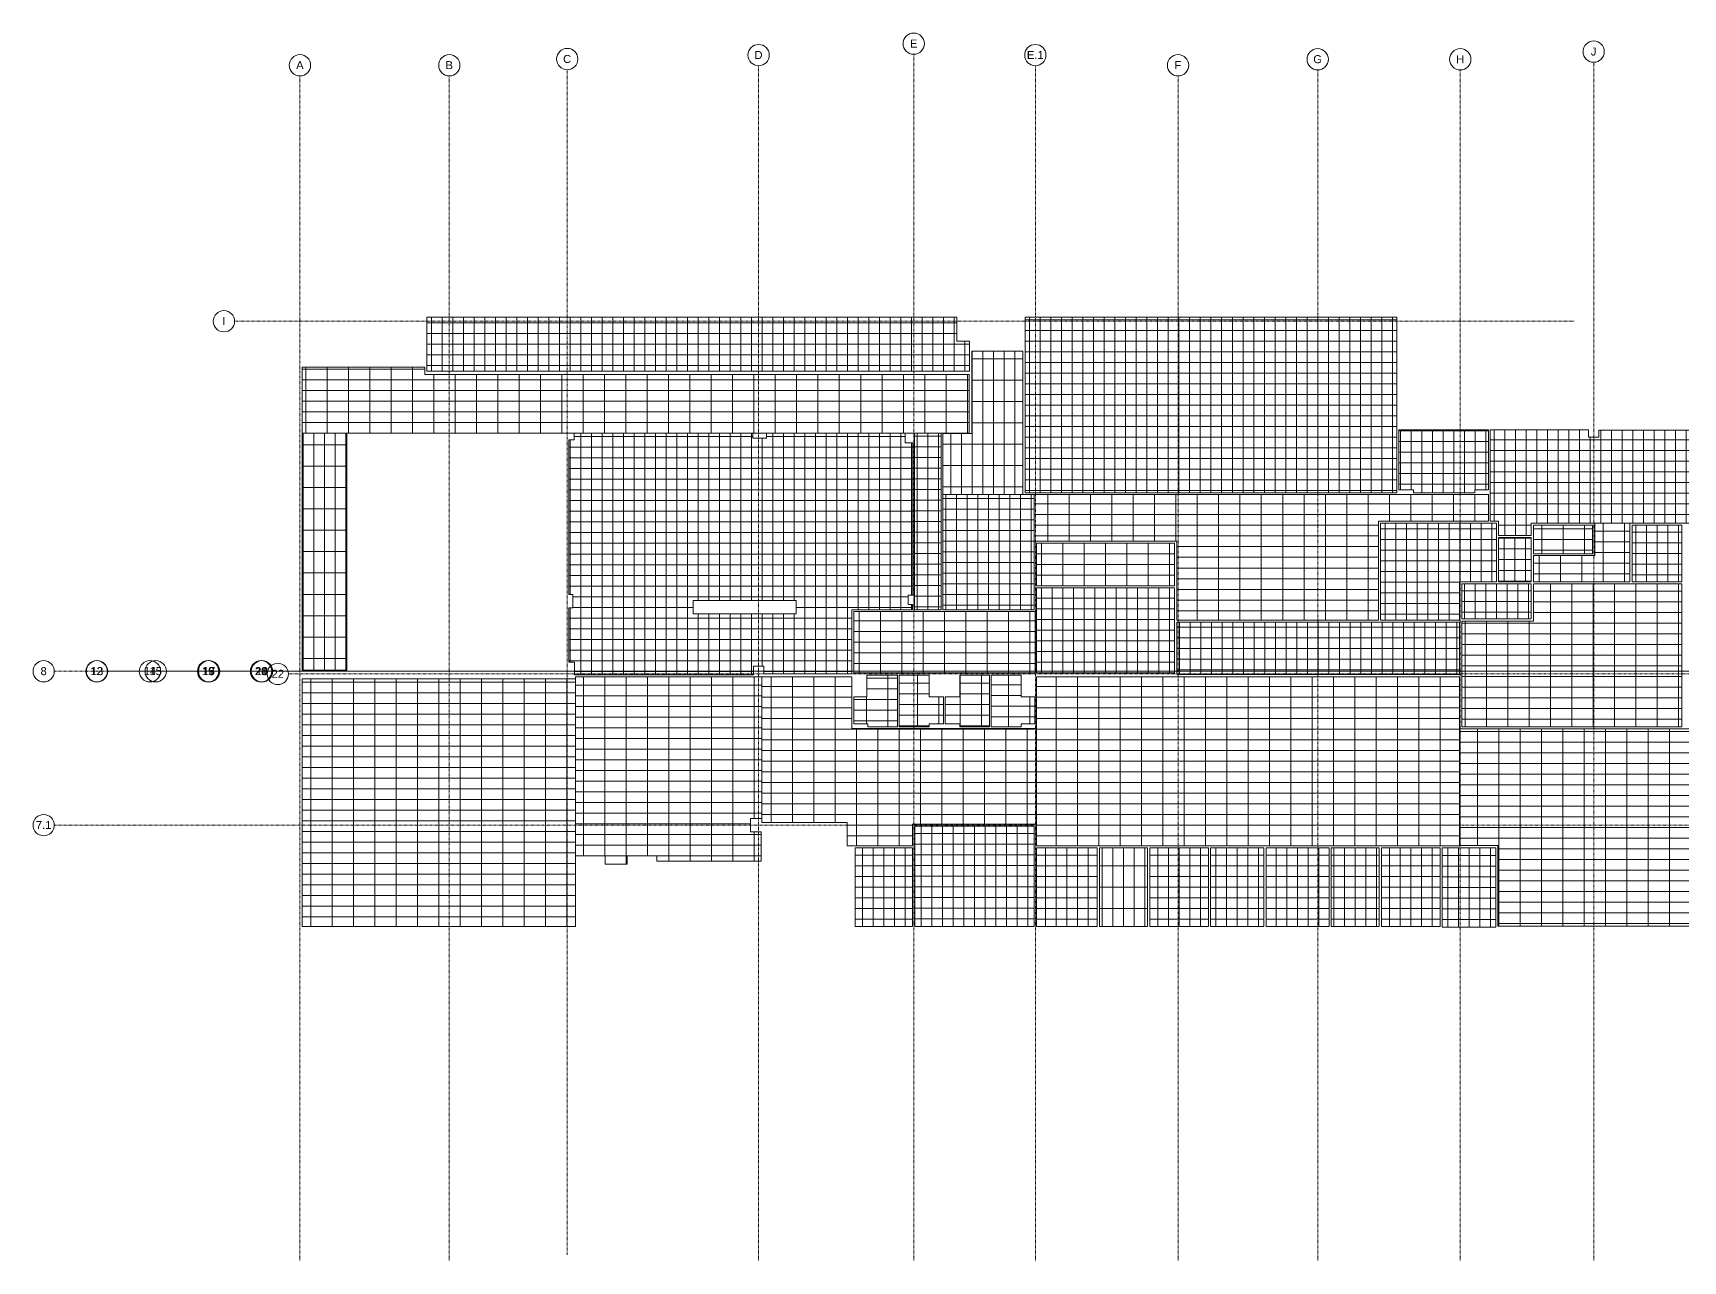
# Model space of a CAD drawing. Header units: feet. Extents: x -387 to 235, y -301 to 79.
# Drawn here: x -387.3 to -78, y -151.6 to 78.5 of the extents above; entities that cross this region are included whole.
import ezdxf

# ---------------------------------------------------------------- set-up
doc = ezdxf.new("R2010")
doc.units = ezdxf.units.FT
doc.header["$MEASUREMENT"] = 0
doc.linetypes.add('Grid Line 1_2_', pattern=[0.072917, 0.041667, -0.010417, 0.010417, -0.010417])
for name, color, linetype, lineweight in [('A-CLNG', 13, 'Continuous', 13), ('A-CLNG-PATT', 13, 'Continuous', 13), ('S-GRID', 1, 'Continuous', 9), ('S-GRID-IDEN', 1, 'Continuous', 9)]:
    doc.layers.add(name, color=color, linetype=linetype, lineweight=lineweight)
doc.styles.add('Arial', font='arial.ttf', dxfattribs={"height": 1.5})

# ---------------------------------------------------------------- blocks, each defined once
blk = doc.blocks.new('Grid - Grid Head - Circle-50561-LEVEL 01')
at = {"layer": 'S-GRID-IDEN'}
blk.add_circle((0, 0), 0.0208, dxfattribs=at)

msp = doc.modelspace()

# ---------------------------------------------------------------- hatches: boundary and pattern name
at = {"layer": 'A-CLNG-PATT'}
h = msp.add_hatch(dxfattribs=at)
h.set_pattern_fill('FP_5', color=256, style=0, pattern_type=2)
h.set_pattern_definition([(180, (-262.601, 20.174), (2e-16, 2), []), (90, (-262.601, 20.174), (2, -1e-16), [])])
h.paths.add_polyline_path([(-247.38, 15.12), (-211.74, 15.12), (-211.74, 20.75), (-214.09, 20.75), (-214.09, 25.23), (-313.46, 25.23), (-313.46, 15.12)], flags=0)
h = msp.add_hatch(dxfattribs=at)
h.set_pattern_fill('FP_14', color=256, style=0, pattern_type=2)
h.set_pattern_definition([(0, (-166.475, 8.779), (0, -2), []), (270, (-166.475, 8.779), (-2, -1e-16), [])])
h.paths.add_polyline_path([(-201.32, -7.67), (-131.63, -7.67), (-131.63, 25.23), (-201.32, 25.23), (-201.32, -6.86)], flags=0)
h = msp.add_hatch(dxfattribs=at)
h.set_pattern_fill('FP_17', color=256, style=0, pattern_type=2)
h.set_pattern_definition([(90, (-209.22, 5.443), (2, -1e-16), []), (0, (-209.22, 5.443), (0, -4), [])])
h.paths.add_polyline_path([(-201.72, -8), (-201.72, 18.89), (-211.32, 18.89), (-211.32, 3.45), (-216.72, 3.45), (-216.72, -8), (-204.62, -8)], flags=0)
h = msp.add_hatch(dxfattribs=at)
h.set_pattern_fill('FP_1', color=256, style=0, pattern_type=2)
h.set_pattern_definition([(0, (-104.145, -138.496), (0, -2), []), (270, (-104.145, -138.496), (-4, -2e-16), [])])
h.paths.add_polyline_path([(-247.38, 3.53), (-211.82, 3.53), (-211.82, 14.53), (-313.87, 14.53), (-313.87, 15.9), (-336.82, 15.9), (-336.82, 3.53), (-249.81, 3.53)], flags=0)
h = msp.add_hatch(dxfattribs=at)
h.set_pattern_fill('FP_3', color=256, style=0, pattern_type=2)
h.set_pattern_definition([(270, (-332.636, -18.7), (-2, -1e-16), []), (180, (-332.636, -18.7), (-5e-16, 4), [])])
h.paths.add_polyline_path([(-328.46, -40.93), (-328.46, 3.53), (-336.82, 3.53), (-336.82, -40.93)], flags=0)
h = msp.add_hatch(dxfattribs=at)
h.set_pattern_fill('FP_8', color=256, style=0, pattern_type=2)
h.set_pattern_definition([(0, (-254.617, -19.14), (0, -2), []), (270, (-254.617, -19.14), (-2, -1e-16), [])])
h.paths.add_polyline_path([(-252.26, -41.81), (-252.26, -40.13), (-250.28, -40.13), (-250.28, -41.62), (-233.78, -41.62), (-233.78, -29.62), (-222.45, -29.62), (-222.45, -28.62), (-223.22, -28.62), (-223.22, -26.83), (-222.39, -26.83), (-222.39, 1.67), (-223.81, 1.67), (-223.81, 3.53), (-249.81, 3.53), (-249.81, 2.6), (-252.36, 2.6), (-252.36, 3.53), (-285.86, 3.53), (-285.86, 2.28), (-286.85, 2.28), (-286.85, -26.72), (-286.09, -26.72), (-286.09, -29.22), (-286.85, -29.22), (-286.85, -39.39), (-285.76, -39.39), (-285.76, -41.81)], flags=0)
h.paths.add_polyline_path([(-263.55, -30.35), (-263.55, -27.88), (-244.22, -27.88), (-244.22, -30.35), (-247.38, -30.35)], flags=0)
h = msp.add_hatch(dxfattribs=at)
h.set_pattern_fill('FP_2', color=256, style=0, pattern_type=2)
h.set_pattern_definition([(270, (-219.554, -13.03), (-2, -1e-16), []), (180, (-219.554, -13.03), (-2e-16, 2), [])])
h.paths.add_polyline_path([(-222.05, -29.59), (-217.05, -29.59), (-217.05, 3.53), (-222.05, 3.53), (-222.05, -6.86)], flags=0)
h = msp.add_hatch(dxfattribs=at)
h.set_pattern_fill('FP_30', color=256, style=0, pattern_type=2)
h.set_pattern_definition([(0, (-112.952, -28.028), (0, -2), []), (270, (-112.952, -28.028), (-2, -1e-16), [])])
h.paths.add_polyline_path([(-106.44, -31.31), (-106.44, -24.74), (-119.46, -24.74), (-119.46, -31.31)], flags=0)
h.paths.add_polyline_path([(-117.04, -7.67), (-117.04, -7.11), (-114.46, -7.11), (-114.46, 4.16), (-131.27, 4.16), (-131.27, -7.11), (-128.54, -7.11), (-128.54, -7.67)], flags=0)
h = msp.add_hatch(dxfattribs=at)
h.set_pattern_fill('FP_34', color=256, style=0, pattern_type=2)
h.set_pattern_definition([(0, (-91.417, -5.752), (0, -2), []), (270, (-91.417, -5.752), (-2, -1e-16), [])])
h.paths.add_polyline_path([(-106.44, -15.66), (-106.44, -13.35), (-68.71, -13.35), (-68.71, -6.85), (-75.71, -6.85), (-75.71, 4.07), (-93.79, 4.07), (-93.79, 2.74), (-95.68, 2.74), (-95.68, 4.16), (-114.12, 4.16), (-114.12, -13), (-112.55, -13), (-112.55, -15.66)], flags=0)
h = msp.add_hatch(dxfattribs=at)
h.set_pattern_fill('FP_15', color=256, style=0, pattern_type=2)
h.set_pattern_definition([(90, (-208.166, -18.742), (2, -1e-16), []), (0, (-208.166, -18.742), (0, -2), [])])
h.paths.add_polyline_path([(-204.62, -29.59), (-199.61, -29.59), (-199.61, -8), (-216.72, -8), (-216.72, -29.59)], flags=0)
h = msp.add_hatch(dxfattribs=at)
h.set_pattern_fill('FP_16', color=256, style=0, pattern_type=2)
h.set_pattern_definition([(0, (-157.04, -19.764), (0, -2), []), (270, (-157.04, -19.764), (-4, -2e-16), [])])
h.paths.add_polyline_path([(-135.05, -31.51), (-135.05, -13.01), (-114.47, -13.01), (-114.47, -8.01), (-199.61, -8.01), (-199.61, -16.71), (-172.9, -16.71), (-172.9, -31.51), (-161.87, -31.51)], flags=0)
h = msp.add_hatch(dxfattribs=at)
h.set_pattern_fill('FP_28', color=256, style=0, pattern_type=2)
h.set_pattern_definition([(0, (-123.838, -22.425), (0, -2), []), (270, (-123.838, -22.425), (-2, -1e-16), [])])
h.paths.add_polyline_path([(-119.87, -31.51), (-119.87, -24.34), (-112.96, -24.34), (-112.96, -13.34), (-134.72, -13.34), (-134.72, -31.51)], flags=0)
h = msp.add_hatch(dxfattribs=at)
h.set_pattern_fill('FP_32', color=256, style=0, pattern_type=2)
h.set_pattern_definition([(0, (-100.482, -16.415), (0, -2), []), (270, (-100.482, -16.415), (-4, -2e-16), [])])
h.paths.add_polyline_path([(-94.93, -19.08), (-94.93, -13.75), (-106.04, -13.75), (-106.04, -19.08)], flags=0)
h = msp.add_hatch(dxfattribs=at)
h.set_pattern_fill('FP_35', color=256, style=0, pattern_type=2)
h.set_pattern_definition([(0, (-96.938, -18.846), (0, -2), []), (270, (-96.938, -18.846), (-4, -2e-16), [])])
h.paths.add_polyline_path([(-87.94, -24.35), (-87.94, -13.35), (-94.52, -13.35), (-94.52, -19.41), (-106.02, -19.41), (-106.02, -24.35)], flags=0)
h = msp.add_hatch(dxfattribs=at)
h.set_pattern_fill('FP_33', color=256, style=0, pattern_type=2)
h.set_pattern_definition([(270, (-82.865, -19.045), (-2, -1e-16), []), (180, (-82.865, -19.045), (2e-16, 2), [])])
h.paths.add_polyline_path([(-78.2, -24.34), (-78.2, -13.75), (-87.53, -13.75), (-87.53, -24.34)], flags=0)
h = msp.add_hatch(dxfattribs=at)
h.set_pattern_fill('FP_69', color=256, style=0, pattern_type=2)
h.set_pattern_definition([(180, (-186.256, -21.124), (2e-16, 2), []), (90, (-186.256, -21.124), (4, -2e-16), [])])
h.paths.add_polyline_path([(-173.31, -25.12), (-173.31, -17.12), (-199.2, -17.12), (-199.2, -25.12)], flags=0)
h = msp.add_hatch(dxfattribs=at)
h.set_pattern_fill('FP_31', color=256, style=0, pattern_type=2)
h.set_pattern_definition([(270, (-109.496, -20.201), (-2, -1e-16), []), (180, (-109.496, -20.201), (2e-16, 2), [])])
h.paths.add_polyline_path([(-106.44, -24.34), (-106.44, -16.06), (-112.55, -16.06), (-112.55, -24.34)], flags=0)
h = msp.add_hatch(dxfattribs=at)
h.set_pattern_fill('FP_27', color=256, style=0, pattern_type=2)
h.set_pattern_definition([(0, (-98.838, -38.099), (0, -2), []), (270, (-98.838, -38.099), (-4, -2e-16), [])])
h.paths.add_polyline_path([(-78.21, -51.5), (-78.21, -24.7), (-106.03, -24.7), (-106.03, -31.7), (-119.46, -31.7), (-119.46, -51.5)], flags=0)
h = msp.add_hatch(dxfattribs=at)
h.set_pattern_fill('FP_25', color=256, style=0, pattern_type=2)
h.set_pattern_definition([(180, (-186.256, -33.439), (2e-16, 2), []), (90, (-186.256, -33.439), (2, -1e-16), [])])
h.paths.add_polyline_path([(-173.31, -41.42), (-173.31, -25.46), (-199.2, -25.46), (-199.2, -41.42)], flags=0)
h = msp.add_hatch(dxfattribs=at)
h.set_pattern_fill('FP_9', color=256, style=0, pattern_type=2)
h.set_pattern_definition([(0, (-216.409, -35.67), (0, -2), []), (270, (-216.409, -35.67), (-4, -2e-16), [])])
h.paths.add_polyline_path([(-204.62, -51.52), (-202.07, -51.52), (-202.07, -50.97), (-199.49, -50.97), (-199.49, -45.89), (-202.07, -45.89), (-202.07, -41.83), (-207.66, -41.83), (-207.66, -51.52)], flags=0)
h.paths.add_polyline_path([(-204.62, -41.42), (-199.41, -41.42), (-199.41, -29.92), (-233.41, -29.92), (-233.41, -41.42)], flags=0)
h = msp.add_hatch(dxfattribs=at)
h.set_pattern_fill('FP_26', color=256, style=0, pattern_type=2)
h.set_pattern_definition([(180, (-146.385, -36.837), (2e-16, 2), []), (90, (-146.385, -36.837), (2, -1e-16), [])])
h.paths.add_polyline_path([(-172.9, -41.75), (-119.87, -41.75), (-119.87, -31.92), (-172.9, -31.92)], flags=0)
h = msp.add_hatch(dxfattribs=at)
h.set_pattern_fill('FP_4', color=256, style=0, pattern_type=2)
h.set_pattern_definition([(180, (-311.206, -65.133), (2e-16, 2), []), (90, (-311.206, -65.133), (4, -2e-16), [])])
h.paths.add_polyline_path([(-285.6, -88.93), (-285.6, -42.51), (-336.82, -42.51), (-336.82, -88.93)], flags=0)
h = msp.add_hatch(dxfattribs=at)
h.set_pattern_fill('FP_7', color=256, style=0, pattern_type=2)
h.set_pattern_definition([(0, (-268.111, -59.719), (0, -2), []), (270, (-268.111, -59.719), (-4, -2e-16), [])])
h.paths.add_polyline_path([(-275.94, -77.28), (-275.94, -75.7), (-270.38, -75.7), (-270.38, -76.72), (-250.8, -76.72), (-250.8, -71.22), (-252.8, -71.22), (-252.8, -68.72), (-250.66, -68.72), (-250.66, -42.16), (-285.57, -42.16), (-285.57, -75.7), (-280.01, -75.7), (-280.01, -77.28)], flags=0)
h = msp.add_hatch(dxfattribs=at)
h.set_pattern_fill('FP_6', color=256, style=0, pattern_type=2)
h.set_pattern_definition([(0, (-224.904, -57.983), (0, -2), []), (270, (-224.904, -57.983), (-4, -2e-16), [])])
h.paths.add_polyline_path([(-222.41, -73.81), (-222.41, -69.75), (-199.16, -69.75), (-199.16, -51.87), (-233.82, -51.87), (-233.82, -42.16), (-250.65, -42.16), (-250.65, -69.47), (-234.65, -69.47), (-234.65, -73.81)], flags=0)
h = msp.add_hatch(dxfattribs=at)
h.set_pattern_fill('FP_10', color=256, style=0, pattern_type=2)
h.set_pattern_definition([(0, (-231.044, -48.394), (0, -2), []), (270, (-231.044, -48.394), (-4, -2e-16), [])])
h.paths.add_polyline_path([(-225.24, -51.52), (-225.24, -41.83), (-230.99, -41.83), (-230.99, -45.89), (-233.41, -45.89), (-233.41, -50.97), (-230.82, -50.97), (-230.82, -51.52)], flags=0)
h = msp.add_hatch(dxfattribs=at)
h.set_pattern_fill('FP_11', color=256, style=0, pattern_type=2)
h.set_pattern_definition([(0, (-213.473, -39.375), (0, -2), []), (270, (-213.473, -39.375), (-4, -2e-16), [])])
h.paths.add_polyline_path([(-207.99, -51.52), (-207.99, -41.83), (-213.57, -41.83), (-213.57, -45.89), (-216.31, -45.89), (-216.31, -50.97), (-213.57, -50.97), (-213.57, -51.52)], flags=0)
h.paths.add_polyline_path([(-219.32, -51.52), (-219.32, -50.97), (-216.64, -50.97), (-216.64, -45.89), (-219.32, -45.89), (-219.32, -41.83), (-224.91, -41.83), (-224.91, -51.52)], flags=0)
h = msp.add_hatch(dxfattribs=at)
h.set_pattern_fill('FP_29', color=256, style=0, pattern_type=2)
h.set_pattern_definition([(0, (-159.525, -57.983), (0, -2), []), (270, (-159.525, -57.983), (-4, -2e-16), [])])
h.paths.add_polyline_path([(-119.87, -73.81), (-119.87, -42.16), (-199.18, -42.16), (-199.18, -73.81), (-161.87, -73.81)], flags=0)
h = msp.add_hatch(dxfattribs=at)
h.set_pattern_fill('FP_45', color=256, style=0, pattern_type=2)
h.set_pattern_definition([(0, (-68.518, -70.414), (0, -2), []), (270, (-68.518, -70.414), (-4, -2e-16), [])])
h.paths.add_polyline_path([(-44.22, -88.91), (-44.22, -86.12), (-41.81, -86.12), (-41.81, -87.77), (-19.81, -87.77), (-19.81, -85.91), (-17.2, -85.91), (-17.2, -60.41), (-42.49, -60.41), (-42.49, -51.92), (-119.83, -51.92), (-119.83, -73.79), (-112.72, -73.79), (-112.72, -88.91), (-76.37, -88.91)], flags=0)
h = msp.add_hatch(dxfattribs=at)
h.set_pattern_fill('FP_13', color=256, style=0, pattern_type=2)
h.set_pattern_definition([(0, (-210.79, -79.547), (0, -2), []), (270, (-210.79, -79.547), (-2, -1e-16), [])])
h.paths.add_polyline_path([(-199.59, -88.93), (-199.59, -70.16), (-221.99, -70.16), (-221.99, -88.93)], flags=0)
h = msp.add_hatch(dxfattribs=at)
h.set_pattern_fill('FP_12', color=256, style=0, pattern_type=2)
h.set_pattern_definition([(270, (-227.775, -81.572), (-2, -1e-16), []), (180, (-227.775, -81.572), (2e-16, 2), [])])
h.paths.add_polyline_path([(-222.4, -88.93), (-222.4, -74.21), (-233.15, -74.21), (-233.15, -88.93)], flags=0)
h = msp.add_hatch(dxfattribs=at)
h.set_pattern_fill('FP_18', color=256, style=0, pattern_type=2)
h.set_pattern_definition([(270, (-193.479, -81.572), (-2, -1e-16), []), (180, (-193.479, -81.572), (2e-16, 2), [])])
h.paths.add_polyline_path([(-187.78, -88.93), (-187.78, -74.21), (-199.18, -74.21), (-199.18, -88.93)], flags=0)
h = msp.add_hatch(dxfattribs=at)
h.set_pattern_fill('FP_73', color=256, style=0, pattern_type=2)
h.set_pattern_definition([(270, (-182.869, -81.572), (-2, -1e-16), []), (180, (-182.869, -81.572), (5e-16, 4), [])])
h.paths.add_polyline_path([(-178.37, -88.93), (-178.37, -74.21), (-187.37, -74.21), (-187.37, -88.93)], flags=0)
h = msp.add_hatch(dxfattribs=at)
h.set_pattern_fill('FP_19', color=256, style=0, pattern_type=2)
h.set_pattern_definition([(270, (-172.463, -81.572), (-2, -1e-16), []), (180, (-172.463, -81.572), (2e-16, 2), [])])
h.paths.add_polyline_path([(-166.96, -88.93), (-166.96, -74.21), (-177.96, -74.21), (-177.96, -88.93)], flags=0)
h = msp.add_hatch(dxfattribs=at)
h.set_pattern_fill('FP_20', color=256, style=0, pattern_type=2)
h.set_pattern_definition([(270, (-161.557, -81.572), (-2, -1e-16), []), (180, (-161.557, -81.572), (2e-16, 2), [])])
h.paths.add_polyline_path([(-166.56, -88.93), (-156.56, -88.93), (-156.56, -74.21), (-166.56, -74.21)], flags=0)
h = msp.add_hatch(dxfattribs=at)
h.set_pattern_fill('FP_21', color=256, style=0, pattern_type=2)
h.set_pattern_definition([(270, (-150.239, -81.575), (-2, -1e-16), []), (180, (-150.239, -81.575), (2e-16, 2), [])])
h.paths.add_polyline_path([(-144.33, -88.93), (-144.33, -74.22), (-156.15, -74.22), (-156.15, -88.93)], flags=0)
h = msp.add_hatch(dxfattribs=at)
h.set_pattern_fill('FP_22', color=256, style=0, pattern_type=2)
h.set_pattern_definition([(270, (-139.421, -81.572), (-2, -1e-16), []), (180, (-139.421, -81.572), (2e-16, 2), [])])
h.paths.add_polyline_path([(-134.92, -88.93), (-134.92, -74.21), (-143.92, -74.21), (-143.92, -88.93)], flags=0)
h = msp.add_hatch(dxfattribs=at)
h.set_pattern_fill('FP_23', color=256, style=0, pattern_type=2)
h.set_pattern_definition([(270, (-129.015, -81.572), (-2, -1e-16), []), (180, (-129.015, -81.572), (2e-16, 2), [])])
h.paths.add_polyline_path([(-123.52, -88.93), (-123.52, -74.21), (-134.52, -74.21), (-134.52, -88.93)], flags=0)
h = msp.add_hatch(dxfattribs=at)
h.set_pattern_fill('FP_24', color=256, style=0, pattern_type=2)
h.set_pattern_definition([(270, (-118.109, -81.64), (-2, -1e-16), []), (180, (-118.109, -81.64), (2e-16, 2), [])])
h.paths.add_polyline_path([(-113.11, -89.07), (-113.11, -74.21), (-123.11, -74.21), (-123.11, -89.07)], flags=0)

# ---------------------------------------------------------------- linework, layer by layer
at = {"layer": 'A-CLNG'}
for p, q in [((-313.46, 15.12), (-313.46, 25.23)), ((-313.46, 25.23), (-214.09, 25.23)), ((-214.09, 25.23), (-214.09, 20.75)), ((-201.32, 25.23), (-131.63, 25.23)), ((-201.32, -7.67), (-201.32, 25.23)), ((-131.63, 25.23), (-131.63, -7.67)), ((-214.09, 20.75), (-211.74, 20.75)), ((-211.74, 20.75), (-211.74, 15.12)), ((-211.32, 3.45), (-211.32, 18.89)), ((-211.32, 18.89), (-201.72, 18.89)), ((-201.72, 18.89), (-201.72, -8)), ((-336.82, 15.9), (-313.87, 15.9)), ((-336.82, -40.93), (-336.82, 15.9)), ((-313.87, 15.9), (-313.87, 14.53)), ((-313.87, 14.53), (-211.82, 14.53)), ((-211.74, 15.12), (-313.46, 15.12)), ((-211.82, 14.53), (-211.82, 3.53)), ((-211.82, 3.53), (-336.82, 3.53)), ((-328.46, 3.53), (-328.46, -40.93)), ((-285.86, 2.28), (-285.86, 3.53)), ((-252.36, 3.53), (-252.36, 2.6)), ((-249.81, 2.6), (-249.81, 3.53)), ((-223.81, 3.53), (-223.81, 1.67)), ((-222.05, -29.59), (-222.05, 3.53)), ((-217.05, 3.53), (-217.05, -29.59)), ((-216.72, -29.59), (-216.72, 3.45)), ((-216.72, 3.45), (-211.32, 3.45)), ((-131.27, 4.16), (-114.46, 4.16)), ((-131.27, -7.11), (-131.27, 4.16)), ((-114.46, 4.16), (-114.46, -7.11)), ((-114.12, -13), (-114.12, 4.16)), ((-114.12, 4.16), (-95.68, 4.16)), ((-95.68, 4.16), (-95.68, 2.74)), ((-93.79, 2.74), (-93.79, 4.07)), ((-93.79, 4.07), (-75.71, 4.07)), ((-286.85, -26.72), (-286.85, 2.28)), ((-286.85, 2.28), (-285.86, 2.28)), ((-252.36, 2.6), (-249.81, 2.6)), ((-223.81, 1.67), (-222.39, 1.67)), ((-222.39, 1.67), (-222.39, -26.83)), ((-95.68, 2.74), (-93.79, 2.74)), ((-199.61, -8), (-216.72, -8)), ((-131.63, -7.67), (-201.32, -7.67)), ((-199.61, -8), (-199.61, -29.59)), ((-199.61, -8.01), (-114.47, -8.01)), ((-128.54, -7.11), (-131.27, -7.11)), ((-128.54, -7.67), (-128.54, -7.11)), ((-117.04, -7.67), (-128.54, -7.67)), ((-114.46, -7.11), (-117.04, -7.11)), ((-117.04, -7.11), (-117.04, -7.67)), ((-114.47, -8.01), (-114.47, -13.01)), ((-114.47, -13.01), (-135.05, -13.01)), ((-135.05, -13.01), (-135.05, -31.51)), ((-134.72, -31.51), (-134.72, -13.34)), ((-134.72, -13.34), (-112.96, -13.34)), ((-112.55, -13), (-114.12, -13)), ((-112.96, -13.34), (-112.96, -24.34)), ((-112.55, -15.66), (-112.55, -13)), ((-68.71, -13.35), (-106.44, -13.35)), ((-106.44, -13.35), (-106.44, -15.66)), ((-106.04, -13.75), (-94.93, -13.75)), ((-106.04, -19.08), (-106.04, -13.75)), ((-94.93, -13.75), (-94.93, -19.08)), ((-94.52, -19.41), (-94.52, -13.35)), ((-87.94, -13.35), (-87.94, -24.35)), ((-87.53, -13.75), (-78.2, -13.75)), ((-87.53, -24.34), (-87.53, -13.75)), ((-78.2, -13.75), (-78.2, -24.34)), ((-172.9, -16.71), (-199.61, -16.71)), ((-199.2, -25.12), (-199.2, -17.12)), ((-199.2, -17.12), (-173.31, -17.12)), ((-173.31, -17.12), (-173.31, -25.12)), ((-172.9, -31.51), (-172.9, -16.71)), ((-106.44, -15.66), (-112.55, -15.66)), ((-112.55, -16.06), (-106.44, -16.06)), ((-112.55, -24.34), (-112.55, -16.06)), ((-106.44, -16.06), (-106.44, -24.34)), ((-94.93, -19.08), (-106.04, -19.08)), ((-106.02, -24.35), (-106.02, -19.41)), ((-106.02, -19.41), (-94.52, -19.41)), ((-112.96, -24.34), (-119.87, -24.34)), ((-119.87, -24.34), (-119.87, -31.51)), ((-106.44, -24.34), (-112.55, -24.34)), ((-106.03, -31.7), (-106.03, -24.7)), ((-106.03, -24.7), (-78.21, -24.7)), ((-87.94, -24.35), (-106.02, -24.35)), ((-78.2, -24.34), (-87.53, -24.34)), ((-78.21, -24.7), (-78.21, -51.5)), ((-286.09, -26.72), (-286.85, -26.72)), ((-286.09, -29.22), (-286.09, -26.72)), ((-222.39, -26.83), (-223.22, -26.83)), ((-223.22, -26.83), (-223.22, -28.62)), ((-173.31, -25.12), (-199.2, -25.12)), ((-199.2, -41.42), (-199.2, -25.46)), ((-199.2, -25.46), (-173.31, -25.46)), ((-173.31, -25.46), (-173.31, -41.42)), ((-119.46, -24.74), (-106.44, -24.74)), ((-119.46, -31.31), (-119.46, -24.74)), ((-106.44, -24.74), (-106.44, -31.31)), ((-286.85, -39.39), (-286.85, -29.22)), ((-286.85, -29.22), (-286.09, -29.22)), ((-263.55, -27.88), (-263.55, -30.35)), ((-244.22, -27.88), (-263.55, -27.88)), ((-263.55, -30.35), (-244.22, -30.35)), ((-244.22, -30.35), (-244.22, -27.88)), ((-222.45, -29.62), (-233.78, -29.62)), ((-233.78, -29.62), (-233.78, -41.62)), ((-233.41, -29.92), (-199.41, -29.92)), ((-233.41, -41.42), (-233.41, -29.92)), ((-223.22, -28.62), (-222.45, -28.62)), ((-222.45, -28.62), (-222.45, -29.62)), ((-217.05, -29.59), (-222.05, -29.59)), ((-199.61, -29.59), (-216.72, -29.59)), ((-199.41, -29.92), (-199.41, -41.42)), ((-135.05, -31.51), (-172.9, -31.51)), ((-172.9, -41.75), (-172.9, -31.92)), ((-172.9, -31.92), (-119.87, -31.92)), ((-119.87, -31.51), (-134.72, -31.51)), ((-119.87, -31.92), (-119.87, -41.75)), ((-106.44, -31.31), (-119.46, -31.31)), ((-119.46, -51.5), (-119.46, -31.7)), ((-119.46, -31.7), (-106.03, -31.7)), ((-285.76, -39.39), (-286.85, -39.39)), ((-285.76, -41.81), (-285.76, -39.39)), ((-250.28, -40.13), (-252.26, -40.13)), ((-252.26, -40.13), (-252.26, -41.81)), ((-250.28, -41.62), (-250.28, -40.13)), ((-328.46, -40.93), (-336.82, -40.93)), ((-336.82, -88.93), (-336.82, -42.51)), ((-336.82, -42.51), (-285.6, -42.51)), ((-252.26, -41.81), (-285.76, -41.81)), ((-285.6, -42.51), (-285.6, -88.93)), ((-285.57, -42.16), (-250.66, -42.16)), ((-285.57, -75.7), (-285.57, -42.16)), ((-250.66, -42.16), (-250.66, -68.72)), ((-250.65, -69.47), (-250.65, -42.16)), ((-250.65, -42.16), (-233.82, -42.16)), ((-233.78, -41.62), (-250.28, -41.62)), ((-233.82, -42.16), (-233.82, -51.87)), ((-199.41, -41.42), (-233.41, -41.42)), ((-230.99, -45.89), (-230.99, -41.83)), ((-230.99, -41.83), (-225.24, -41.83)), ((-225.24, -41.83), (-225.24, -51.52)), ((-224.91, -51.52), (-224.91, -41.83)), ((-224.91, -41.83), (-219.32, -41.83)), ((-219.32, -41.83), (-219.32, -45.89)), ((-213.57, -45.89), (-213.57, -41.83)), ((-213.57, -41.83), (-207.99, -41.83)), ((-207.99, -41.83), (-207.99, -51.52)), ((-207.66, -51.52), (-207.66, -41.83)), ((-207.66, -41.83), (-202.07, -41.83)), ((-202.07, -41.83), (-202.07, -45.89)), ((-173.31, -41.42), (-199.2, -41.42)), ((-199.18, -42.16), (-119.87, -42.16)), ((-199.18, -73.81), (-199.18, -42.16)), ((-119.87, -41.75), (-172.9, -41.75)), ((-119.87, -42.16), (-119.87, -73.81)), ((-233.41, -50.97), (-233.41, -45.89)), ((-233.41, -45.89), (-230.99, -45.89)), ((-219.32, -45.89), (-216.64, -45.89)), ((-216.64, -45.89), (-216.64, -50.97)), ((-216.31, -50.97), (-216.31, -45.89)), ((-216.31, -45.89), (-213.57, -45.89)), ((-202.07, -45.89), (-199.49, -45.89)), ((-199.49, -45.89), (-199.49, -50.97)), ((-233.82, -51.87), (-199.16, -51.87)), ((-230.82, -50.97), (-233.41, -50.97)), ((-230.82, -51.52), (-230.82, -50.97)), ((-225.24, -51.52), (-230.82, -51.52)), ((-219.32, -51.52), (-224.91, -51.52)), ((-216.64, -50.97), (-219.32, -50.97)), ((-219.32, -50.97), (-219.32, -51.52)), ((-213.57, -50.97), (-216.31, -50.97)), ((-213.57, -51.52), (-213.57, -50.97)), ((-207.99, -51.52), (-213.57, -51.52)), ((-202.07, -51.52), (-207.66, -51.52)), ((-199.49, -50.97), (-202.07, -50.97)), ((-202.07, -50.97), (-202.07, -51.52)), ((-199.16, -51.87), (-199.16, -69.75)), ((-119.83, -73.79), (-119.83, -51.92)), ((-119.83, -51.92), (-42.49, -51.92)), ((-78.21, -51.5), (-119.46, -51.5)), ((-250.66, -68.72), (-252.8, -68.72)), ((-252.8, -68.72), (-252.8, -71.22)), ((-234.65, -69.47), (-250.65, -69.47)), ((-234.65, -73.81), (-234.65, -69.47)), ((-199.16, -69.75), (-222.41, -69.75)), ((-222.41, -69.75), (-222.41, -73.81)), ((-221.99, -70.16), (-199.59, -70.16)), ((-221.99, -88.93), (-221.99, -70.16)), ((-199.59, -70.16), (-199.59, -88.93)), ((-252.8, -71.22), (-250.8, -71.22)), ((-250.8, -71.22), (-250.8, -76.72)), ((-222.41, -73.81), (-234.65, -73.81)), ((-233.15, -74.21), (-222.4, -74.21)), ((-233.15, -88.93), (-233.15, -74.21)), ((-222.4, -74.21), (-222.4, -88.93)), ((-119.87, -73.81), (-199.18, -73.81)), ((-199.18, -88.93), (-199.18, -74.21)), ((-199.18, -74.21), (-187.78, -74.21)), ((-187.78, -74.21), (-187.78, -88.93)), ((-187.37, -74.21), (-178.37, -74.21)), ((-187.37, -88.93), (-187.37, -74.21)), ((-178.37, -74.21), (-178.37, -88.93)), ((-177.96, -88.93), (-177.96, -74.21)), ((-177.96, -74.21), (-166.96, -74.21)), ((-166.96, -74.21), (-166.96, -88.93)), ((-166.56, -88.93), (-166.56, -74.21)), ((-166.56, -74.21), (-156.56, -74.21)), ((-156.56, -74.21), (-156.56, -88.93)), ((-156.15, -88.93), (-156.15, -74.22)), ((-156.15, -74.22), (-144.33, -74.22)), ((-144.33, -74.22), (-144.33, -88.93)), ((-143.92, -88.93), (-143.92, -74.21)), ((-143.92, -74.21), (-134.92, -74.21)), ((-134.92, -74.21), (-134.92, -88.93)), ((-134.52, -88.93), (-134.52, -74.21)), ((-134.52, -74.21), (-123.52, -74.21)), ((-123.52, -74.21), (-123.52, -88.93)), ((-123.11, -89.07), (-123.11, -74.21)), ((-123.11, -74.21), (-113.11, -74.21)), ((-112.72, -73.79), (-119.83, -73.79)), ((-113.11, -74.21), (-113.11, -89.07)), ((-112.72, -88.91), (-112.72, -73.79)), ((-280.01, -75.7), (-285.57, -75.7)), ((-280.01, -77.28), (-280.01, -75.7)), ((-275.94, -77.28), (-280.01, -77.28)), ((-270.38, -75.7), (-275.94, -75.7)), ((-275.94, -75.7), (-275.94, -77.28)), ((-270.38, -76.72), (-270.38, -75.7)), ((-250.8, -76.72), (-270.38, -76.72)), ((-285.6, -88.93), (-336.82, -88.93)), ((-222.4, -88.93), (-233.15, -88.93)), ((-199.59, -88.93), (-221.99, -88.93)), ((-187.78, -88.93), (-199.18, -88.93)), ((-178.37, -88.93), (-187.37, -88.93)), ((-166.96, -88.93), (-177.96, -88.93)), ((-156.56, -88.93), (-166.56, -88.93)), ((-144.33, -88.93), (-156.15, -88.93)), ((-134.92, -88.93), (-143.92, -88.93)), ((-123.52, -88.93), (-134.52, -88.93)), ((-113.11, -89.07), (-123.11, -89.07)), ((-44.22, -88.91), (-112.72, -88.91))]:
    msp.add_line(p, q, dxfattribs=at)
at = {"layer": 'S-GRID', "linetype": 'Grid Line 1_2_'}
for p, q in [((-222.2, -151.64), (-222.2, 74.51)), ((-287.15, -150.48), (-287.15, 71.62)), ((-251.27, -151.64), (-251.27, 72.36)), ((-199.4, -151.64), (-199.4, 72.36)), ((-146.47, -151.64), (-146.47, 71.58)), ((-119.75, -151.64), (-119.75, 71.58)), ((-94.74, -151.64), (-94.74, 73.02)), ((-337.25, -151.64), (-337.25, 70.46)), ((-309.25, -151.64), (-309.25, 70.46)), ((-172.65, -151.64), (-172.65, 70.46)), ((-98.37, 24.49), (-349.5, 24.49)), ((183.79, -41.12), (-383.29, -41.12)), ((193.71, -41.12), (-373.37, -41.12)), ((193.8, -41.12), (-373.28, -41.12)), ((203.72, -41.12), (-363.37, -41.12)), ((204.79, -41.12), (-362.29, -41.12)), ((214.63, -41.12), (-352.46, -41.12)), ((214.71, -41.12), (-352.37, -41.12)), ((214.8, -41.12), (-352.28, -41.12)), ((224.54, -41.12), (-342.54, -41.12)), ((224.64, -41.12), (-342.45, -41.12)), ((224.72, -41.12), (-342.37, -41.12)), ((234.55, -41.62), (-339.4, -41.62)), ((183.79, -69.96), (-383.29, -69.96))]:
    msp.add_line(p, q, dxfattribs=at)

# ---------------------------------------------------------------- block references
at = {"layer": 'S-GRID-IDEN', "xscale": 95.99999999999994, "yscale": 95.99999999999994, "zscale": 95.99999999999994}
for p in [(-222.2, 76.51), (-337.25, 72.46), (-309.25, 72.46), (-287.15, 73.62), (-251.27, 74.36), (-199.4, 74.36), (-172.65, 72.46), (-146.47, 73.58), (-119.75, 73.58), (-94.74, 75.02)]:
    msp.add_blockref('Grid - Grid Head - Circle-50561-LEVEL 01', p, dxfattribs=at)
at = {"layer": 'S-GRID-IDEN', "xscale": 95.99999999999994, "yscale": 95.99999999999994, "zscale": 95.99999999999994, "rotation": 89.99999999999982}
for p in [(-351.5, 24.49), (-385.29, -41.12), (-375.37, -41.12), (-375.28, -41.12), (-365.37, -41.12), (-364.29, -41.12), (-354.46, -41.12), (-354.37, -41.12), (-354.28, -41.12), (-344.54, -41.12), (-344.45, -41.12), (-344.37, -41.12), (-341.4, -41.62), (-385.29, -69.96)]:
    msp.add_blockref('Grid - Grid Head - Circle-50561-LEVEL 01', p, dxfattribs=at)

# ---------------------------------------------------------------- texts
at = {"layer": 'S-GRID-IDEN', "char_height": 1.5, "attachment_point": 1, "style": 'Arial'}
for s, insert, width in [('C', (-287.92, 74.39), 1.8432), ('D', (-252.05, 75.14), 1.8432), ('E', (-222.9, 77.28), 1.6917), ('E.1', (-200.98, 75.14), 3.8127), ('G', (-147.3, 74.35), 1.9947), ('H', (-120.53, 74.35), 1.8432), ('J', (-95.28, 75.79), 1.2877), ('A', (-337.96, 73.23), 1.6917), ('B', (-309.96, 73.23), 1.6917), ('F', (-173.31, 73.23), 1.5655), ('I', (-351.79, 25.27), 0.707), ('8', (-385.88, -40.34), 1.414), ('12', (-376.54, -40.34), 2.828), ('13', (-376.45, -40.34), 2.828), ('14', (-366.54, -40.34), 2.828), ('15', (-365.46, -40.34), 2.828), ('19', (-355.63, -40.34), 2.828), ('16', (-355.54, -40.34), 2.828), ('17', (-355.45, -40.34), 2.828), ('20', (-345.71, -40.34), 2.828), ('21', (-345.62, -40.34), 2.828), ('18', (-345.54, -40.34), 2.828), ('22', (-342.57, -40.84), 2.828), ('7.1', (-386.75, -69.18), 3.535)]:
    msp.add_mtext(s, dxfattribs=dict(at, insert=insert, width=width))

doc.saveas('drawing.dxf')
